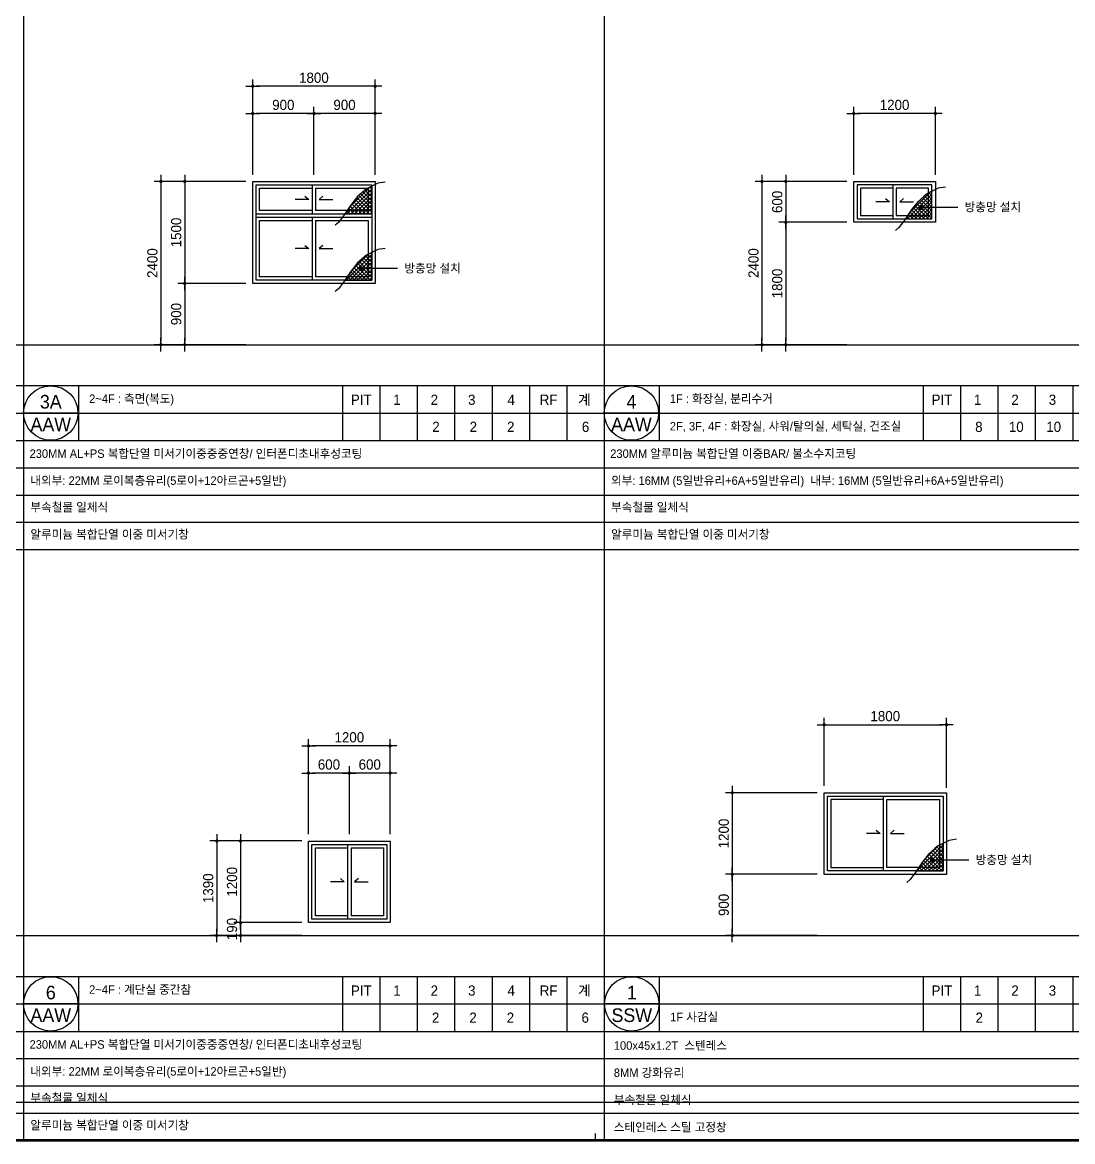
# Model space of a CAD drawing. Extents: x -25535497 to -25216507, y 8041684 to 8103002.
# Drawn here: x -25310104 to -25294658, y 8058811 to 8075269 of the extents above; entities that cross this region are included whole.
import ezdxf
from ezdxf.enums import TextEntityAlignment as Align

# ---------------------------------------------------------------- set-up
doc = ezdxf.new("R2010")
doc.units = 0
doc.header["$MEASUREMENT"] = 0
doc.linetypes.add('DASHDOT', pattern=[22, 20, -1, 0, -1])
doc.layers.get('Defpoints').update_dxf_attribs({"color": 45})
for name, color, linetype in [('0_form', 8, 'Continuous'), ('0_SYM', 7, 'Continuous'), ('DIM', 7, 'Continuous'), ('ELE6', 5, 'Continuous'), ('ELE7', 4, 'Continuous'), ('ELE_WID', 4, 'Continuous'), ('FIN', 6, 'Continuous'), ('HAT', 8, 'Continuous'), ('SHT', 7, 'Continuous'), ('SYM', 7, 'Continuous'), ('text', 7, 'Continuous')]:
    doc.layers.add(name, color=color, linetype=linetype)
doc.styles.add('songdoh', font='')
doc.styles.add('돋움', font='')
doc.styles.get('songdoh').set_extended_font_data('Dotum')
doc.styles.get('돋움').set_extended_font_data('Dotum')
doc.dimstyles.new('DONGWOO', dxfattribs={"dimscale": 300, "dimtxt": 3, "dimasz": 1, "dimexe": 2, "dimexo": 2, "dimgap": 1, "dimtad": 1, "dimdec": 0, "dimzin": 11, "dimdsep": 46, "dimtxsty": 'songdoh', "dimblk": 'DOT-6', "dimcen": 2, "dimdle": 2, "dimclrd": 256, "dimclre": 256, "dimclrt": 3, "dimadec": 0, "dimazin": 0, "dimtfac": 1, "dimtdec": 0, "dimtix": 1, "dimtmove": 2, "dimatfit": 3, "dimldrblk": 'DOT', "dimfxl": 2, "dimtolj": 1, "dimtzin": 11, "dimarcsym": 0})

# ---------------------------------------------------------------- blocks, each defined once
blk = doc.blocks.new('창호표')
at = {"layer": '0_form', "color": 3}
for p, q in [((0, 278), (8540, 278)), ((0, -6000), (8540, -6000)), ((0, -8410), (8540, -8410))]:
    blk.add_line(p, q, dxfattribs=at)
at = {"layer": '0_form', "color": 7}
for p, q in [((0, 278), (0, -8410)), ((8540, 278), (8540, -8410)), ((4690, -6000), (4690, -6810)), ((5240, -6000), (5240, -6810)), ((5790, -6000), (5790, -6810)), ((6340, -6000), (6340, -6810)), ((6890, -6000), (6890, -6810)), ((7440, -6000), (7440, -6810)), ((7990, -6000), (7990, -6810)), ((0, -6405), (8540, -6405)), ((0, -6810), (8540, -6810)), ((0, -7210), (8540, -7210)), ((0, -7610), (8540, -7610)), ((0, -8010), (8540, -8010))]:
    blk.add_line(p, q, dxfattribs=at)
at = {"layer": '0_form', "color": 1, "linetype": 'DASHDOT'}
blk.add_line((0, -5400), (8540, -5400), dxfattribs=at)
at = {"layer": '0_form'}
blk.add_line((810, -6000), (810, -6810), dxfattribs=at)
at = {"layer": '0_form', "color": 3, "style": '돋움'}
for s, p in [('PIT', (4967, -6284)), ('4', (7172, -6284)), ('RF', (7722, -6284))]:
    blk.add_text(s, height=150, dxfattribs=at).set_placement(p, align=Align.CENTER)
for s, p in [('1', (5437, -6284)), ('2', (5987, -6284)), ('3', (6537, -6284)), ('계', (8155, -6284))]:
    blk.add_text(s, height=150, dxfattribs=at).set_placement(p)
blk = doc.blocks.new('DOOR')
at = {"color": 0}
blk.add_line((-44282, 44513), (-45482, 44513), dxfattribs=at)
at = {"color": 0, "linetype": 'Continuous'}
blk.add_circle((-44882, 44513), 600, dxfattribs=at)
at = {"layer": 'Defpoints', "style": '돋움', "width": 0.8}
blk.add_attdef('크기', text='', height=169, dxfattribs=at).set_placement((-44882, 44513), align=Align.MIDDLE_CENTER)
at = {"layer": 'SYM', "color": 3, "style": 'songdoh'}
for tag, p in [('번호', (-44882, 44763)), ('종류', (-44882, 44263))]:
    blk.add_attdef(tag, text='', height=300, dxfattribs=at).set_placement(p, align=Align.MIDDLE_CENTER)
blk = doc.blocks.new('_Dot')
at = {"color": 0, "linetype": 'ByBlock', "lineweight": -2}
blk.add_line((-0.5, 0), (-1, 0), dxfattribs=at)
at = {"color": 0, "linetype": 'ByBlock', "const_width": 0.5}
blk.add_lwpolyline([(-0.25, 0, 1), (0.25, 0, 1)], format="xyb", close=True, dxfattribs=at)
blk = doc.blocks.new('DOT-6')
at = {"layer": 'DIM', "color": 7, "ltscale": 0.5}
blk.add_line((2, 0), (-2, 0), dxfattribs=at)
at = {"layer": 'DIM', "color": 7, "ltscale": 0.5, "xscale": 0.9680000000043946, "yscale": 0.9680000000043946, "zscale": 0.9680000000043946}
blk.add_blockref('_Dot', (0, 0), dxfattribs=at)
blk = doc.blocks.new('*D71')
at = {"layer": 'Defpoints', "color": 0, "linetype": 'Continuous'}
for p in [(-25297876, 8073930), (-25297876, 8072930), (-25296676, 8072930)]:
    blk.add_point(p, dxfattribs=at)
at = {"layer": 'DIM', "linetype": 'Continuous', "lineweight": -2}
for p, q in [((-25297876, 8073030), (-25297876, 8074030)), ((-25296676, 8073030), (-25296676, 8074030)), ((-25296726, 8073930), (-25297826, 8073930))]:
    blk.add_line(p, q, dxfattribs=at)
at = {"layer": 'DIM', "linetype": 'Continuous', "lineweight": -2, "xscale": 50, "yscale": 50, "zscale": 50, "rotation": 180}
blk.add_blockref('DOT-6', (-25297876, 8073930), dxfattribs=at)
at = {"layer": 'DIM', "linetype": 'Continuous', "lineweight": -2, "xscale": 50, "yscale": 50, "zscale": 50}
blk.add_blockref('DOT-6', (-25296676, 8073930), dxfattribs=at)
at = {"layer": 'DIM', "color": 3, "linetype": 'Continuous', "insert": (-25297276, 8074055), "char_height": 150, "attachment_point": 5, "style": 'songdoh'}
blk.add_mtext('\\A1;1200', dxfattribs=at)
blk = doc.blocks.new('KMS_SHEET$0$김천 도면폼(XR)')
at = {"color": 55}
blk.add_line((40870, 3218), (40870, 3380), dxfattribs=at)
at = {"color": 2, "const_width": 79.9}
blk.add_lwpolyline([(83232, 3182), (4501, 3182), (4501, 58666), (83232, 58666)], close=True, dxfattribs=at)
at = {"layer": 'Defpoints', "ltscale": 2}
blk.add_lwpolyline([(5500, 57780), (74243, 57780), (74243, 4293), (5500, 4293)], close=True, dxfattribs=at)
blk = doc.blocks.new('KMS_SHEET', base_point=(2746843.44, 1131951.81))
at = {"xscale": 0.0100119047570738, "yscale": 0.0100119047570738, "zscale": 0.0100119047570738}
blk.add_blockref('KMS_SHEET$0$김천 도면폼(XR)', (2746832.63, 1131939.2), dxfattribs=at)
blk = doc.blocks.new('HHH')
at = {"layer": 'FIN', "ltscale": 4}
h = blk.add_hatch(dxfattribs=at)
h.set_pattern_fill('_USER', color=5, scale=40, angle=45, double=1, pattern_type=0)
h.set_pattern_definition([(45, (65.854, -24064.096), (-28.28427125, 28.28427125), []), (135, (65.854, -24064.096), (-28.28427125, -28.28427125), [])])
h.paths.add_polyline_path([(-25332061, 8086958), (-25332147, 8086881), (-25332234, 8086770), (-25332304, 8086669), (-25332316, 8086651), (-25332332, 8086628), (-25331940, 8086628), (-25331940, 8087034), (-25332017, 8086997), (-25332027, 8086988)])
blk.add_lwpolyline([(-25331740, 8087094), (-25331849, 8087078), (-25332017, 8086997), (-25332147, 8086881), (-25332251, 8086749), (-25332340, 8086616), (-25332426, 8086501), (-25332475, 8086459)], dxfattribs=at)
at = {"layer": 'FIN', "color": 5, "ltscale": 4}
blk.add_lwpolyline([(-25332061, 8086958), (-25332147, 8086881), (-25332234, 8086770), (-25332304, 8086669), (-25332316, 8086651), (-25332332, 8086628), (-25331940, 8086628), (-25331940, 8087034), (-25332017, 8086997), (-25332027, 8086988)], close=True, dxfattribs=at)
blk = doc.blocks.new('*D145')
at = {"layer": 'Defpoints', "color": 0, "linetype": 'Continuous'}
for p in [(-25297876, 8072930), (-25299226, 8070530), (-25297876, 8070530)]:
    blk.add_point(p, dxfattribs=at)
at = {"layer": 'DIM', "linetype": 'Continuous', "lineweight": -2}
for p, q in [((-25297976, 8072930), (-25299326, 8072930)), ((-25299226, 8072880), (-25299226, 8070580)), ((-25297976, 8070530), (-25299326, 8070530))]:
    blk.add_line(p, q, dxfattribs=at)
at = {"layer": 'DIM', "linetype": 'Continuous', "lineweight": -2, "xscale": 50, "yscale": 50, "zscale": 50}
for p, rotation in [((-25299226, 8072930), 90), ((-25299226, 8070530), 270)]:
    blk.add_blockref('DOT-6', p, dxfattribs=dict(at, rotation=rotation))
at = {"layer": 'DIM', "color": 3, "linetype": 'Continuous', "insert": (-25299351, 8071730), "char_height": 150, "attachment_point": 5, "rotation": 90, "style": 'songdoh'}
blk.add_mtext('\\A1;2400', dxfattribs=at)
blk = doc.blocks.new('*D146')
at = {"layer": 'Defpoints', "color": 0, "linetype": 'Continuous'}
for p in [(-25297876, 8072930), (-25298876, 8072330), (-25297876, 8072330)]:
    blk.add_point(p, dxfattribs=at)
at = {"layer": 'DIM', "linetype": 'Continuous', "lineweight": -2}
for p, q in [((-25297976, 8072930), (-25298976, 8072930)), ((-25298876, 8072880), (-25298876, 8072380)), ((-25297976, 8072330), (-25298976, 8072330))]:
    blk.add_line(p, q, dxfattribs=at)
at = {"layer": 'DIM', "linetype": 'Continuous', "lineweight": -2, "xscale": 50, "yscale": 50, "zscale": 50}
for p, rotation in [((-25298876, 8072930), 90), ((-25298876, 8072330), 270)]:
    blk.add_blockref('DOT-6', p, dxfattribs=dict(at, rotation=rotation))
at = {"layer": 'DIM', "color": 3, "linetype": 'Continuous', "insert": (-25299001, 8072630), "char_height": 150, "attachment_point": 5, "rotation": 90, "style": 'songdoh'}
blk.add_mtext('\\A1;600', dxfattribs=at)
blk = doc.blocks.new('*D147')
at = {"layer": 'Defpoints', "color": 0, "linetype": 'Continuous'}
for p in [(-25297876, 8072330), (-25298876, 8070530), (-25297876, 8070530)]:
    blk.add_point(p, dxfattribs=at)
at = {"layer": 'DIM', "linetype": 'Continuous', "lineweight": -2}
for p, q in [((-25297976, 8072330), (-25298976, 8072330)), ((-25298876, 8072280), (-25298876, 8070580)), ((-25297976, 8070530), (-25298976, 8070530))]:
    blk.add_line(p, q, dxfattribs=at)
at = {"layer": 'DIM', "linetype": 'Continuous', "lineweight": -2, "xscale": 50, "yscale": 50, "zscale": 50}
for p, rotation in [((-25298876, 8072330), 90), ((-25298876, 8070530), 270)]:
    blk.add_blockref('DOT-6', p, dxfattribs=dict(at, rotation=rotation))
at = {"layer": 'DIM', "color": 3, "linetype": 'Continuous', "insert": (-25299001, 8071430), "char_height": 150, "attachment_point": 5, "rotation": 90, "style": 'songdoh'}
blk.add_mtext('\\A1;1800', dxfattribs=at)
blk = doc.blocks.new('*D148')
at = {"layer": 'Defpoints', "color": 0, "linetype": 'Continuous'}
for p in [(-25296513, 8064942), (-25298313, 8063942), (-25296513, 8063914)]:
    blk.add_point(p, dxfattribs=at)
at = {"layer": 'DIM', "linetype": 'Continuous', "lineweight": -2}
for p, q in [((-25298313, 8064042), (-25298313, 8065042)), ((-25298263, 8064942), (-25296563, 8064942)), ((-25296513, 8064014), (-25296513, 8065042))]:
    blk.add_line(p, q, dxfattribs=at)
at = {"layer": 'DIM', "linetype": 'Continuous', "lineweight": -2, "xscale": 50, "yscale": 50, "zscale": 50, "rotation": 180}
blk.add_blockref('DOT-6', (-25298313, 8064942), dxfattribs=at)
at = {"layer": 'DIM', "linetype": 'Continuous', "lineweight": -2, "xscale": 50, "yscale": 50, "zscale": 50}
blk.add_blockref('DOT-6', (-25296513, 8064942), dxfattribs=at)
at = {"layer": 'DIM', "color": 3, "linetype": 'Continuous', "insert": (-25297413, 8065067), "char_height": 150, "attachment_point": 5, "style": 'songdoh'}
blk.add_mtext('\\A1;1800', dxfattribs=at)
blk = doc.blocks.new('*D149')
at = {"layer": 'Defpoints', "color": 0, "linetype": 'Continuous'}
for p in [(-25298313, 8063942), (-25299663, 8062742), (-25298313, 8062742)]:
    blk.add_point(p, dxfattribs=at)
at = {"layer": 'DIM', "linetype": 'Continuous', "lineweight": -2}
for p, q in [((-25298413, 8063942), (-25299763, 8063942)), ((-25299663, 8063892), (-25299663, 8062792)), ((-25298413, 8062742), (-25299763, 8062742))]:
    blk.add_line(p, q, dxfattribs=at)
at = {"layer": 'DIM', "linetype": 'Continuous', "lineweight": -2, "xscale": 50, "yscale": 50, "zscale": 50}
for p, rotation in [((-25299663, 8063942), 90), ((-25299663, 8062742), 270)]:
    blk.add_blockref('DOT-6', p, dxfattribs=dict(at, rotation=rotation))
at = {"layer": 'DIM', "color": 3, "linetype": 'Continuous', "insert": (-25299788, 8063342), "char_height": 150, "attachment_point": 5, "rotation": 90, "style": 'songdoh'}
blk.add_mtext('\\A1;1200', dxfattribs=at)
blk = doc.blocks.new('*D150')
at = {"layer": 'Defpoints', "color": 0, "linetype": 'Continuous'}
for p in [(-25298313, 8062742), (-25299663, 8061842), (-25298313, 8061842)]:
    blk.add_point(p, dxfattribs=at)
at = {"layer": 'DIM', "linetype": 'Continuous', "lineweight": -2}
for p, q in [((-25298413, 8062742), (-25299763, 8062742)), ((-25299663, 8062692), (-25299663, 8061892)), ((-25298413, 8061842), (-25299763, 8061842))]:
    blk.add_line(p, q, dxfattribs=at)
at = {"layer": 'DIM', "linetype": 'Continuous', "lineweight": -2, "xscale": 50, "yscale": 50, "zscale": 50}
for p, rotation in [((-25299663, 8062742), 90), ((-25299663, 8061842), 270)]:
    blk.add_blockref('DOT-6', p, dxfattribs=dict(at, rotation=rotation))
at = {"layer": 'DIM', "color": 3, "linetype": 'Continuous', "insert": (-25299788, 8062292), "char_height": 150, "attachment_point": 5, "rotation": 90, "style": 'songdoh'}
blk.add_mtext('\\A1;900', dxfattribs=at)
blk = doc.blocks.new('*D176')
at = {"layer": 'Defpoints', "color": 0, "linetype": 'Continuous'}
for p in [(-25306716, 8073930), (-25306716, 8072930), (-25305816, 8072930)]:
    blk.add_point(p, dxfattribs=at)
at = {"layer": 'DIM', "linetype": 'Continuous', "lineweight": -2}
for p, q in [((-25306716, 8073030), (-25306716, 8074030)), ((-25305816, 8073030), (-25305816, 8074030)), ((-25305866, 8073930), (-25306666, 8073930))]:
    blk.add_line(p, q, dxfattribs=at)
at = {"layer": 'DIM', "linetype": 'Continuous', "lineweight": -2, "xscale": 50, "yscale": 50, "zscale": 50, "rotation": 180}
blk.add_blockref('DOT-6', (-25306716, 8073930), dxfattribs=at)
at = {"layer": 'DIM', "linetype": 'Continuous', "lineweight": -2, "xscale": 50, "yscale": 50, "zscale": 50}
blk.add_blockref('DOT-6', (-25305816, 8073930), dxfattribs=at)
at = {"layer": 'DIM', "color": 3, "linetype": 'Continuous', "insert": (-25306266, 8074055), "char_height": 150, "attachment_point": 5, "style": 'songdoh'}
blk.add_mtext('\\A1;900', dxfattribs=at)
blk = doc.blocks.new('*D177')
at = {"layer": 'Defpoints', "color": 0, "linetype": 'Continuous'}
for p in [(-25305816, 8073930), (-25305816, 8072930), (-25304916, 8072930)]:
    blk.add_point(p, dxfattribs=at)
at = {"layer": 'DIM', "linetype": 'Continuous', "lineweight": -2}
for p, q in [((-25305816, 8073030), (-25305816, 8074030)), ((-25304916, 8073030), (-25304916, 8074030)), ((-25304966, 8073930), (-25305766, 8073930))]:
    blk.add_line(p, q, dxfattribs=at)
at = {"layer": 'DIM', "linetype": 'Continuous', "lineweight": -2, "xscale": 50, "yscale": 50, "zscale": 50, "rotation": 180}
blk.add_blockref('DOT-6', (-25305816, 8073930), dxfattribs=at)
at = {"layer": 'DIM', "linetype": 'Continuous', "lineweight": -2, "xscale": 50, "yscale": 50, "zscale": 50}
blk.add_blockref('DOT-6', (-25304916, 8073930), dxfattribs=at)
at = {"layer": 'DIM', "color": 3, "linetype": 'Continuous', "insert": (-25305366, 8074055), "char_height": 150, "attachment_point": 5, "style": 'songdoh'}
blk.add_mtext('\\A1;900', dxfattribs=at)
blk = doc.blocks.new('*D178')
at = {"layer": 'Defpoints', "color": 0, "linetype": 'Continuous'}
for p in [(-25306716, 8074330), (-25306716, 8072930), (-25304916, 8072930)]:
    blk.add_point(p, dxfattribs=at)
at = {"layer": 'DIM', "linetype": 'Continuous', "lineweight": -2}
for p, q in [((-25306716, 8073030), (-25306716, 8074430)), ((-25304966, 8074330), (-25306666, 8074330)), ((-25304916, 8073030), (-25304916, 8074430))]:
    blk.add_line(p, q, dxfattribs=at)
at = {"layer": 'DIM', "linetype": 'Continuous', "lineweight": -2, "xscale": 50, "yscale": 50, "zscale": 50, "rotation": 180}
blk.add_blockref('DOT-6', (-25306716, 8074330), dxfattribs=at)
at = {"layer": 'DIM', "linetype": 'Continuous', "lineweight": -2, "xscale": 50, "yscale": 50, "zscale": 50}
blk.add_blockref('DOT-6', (-25304916, 8074330), dxfattribs=at)
at = {"layer": 'DIM', "color": 3, "linetype": 'Continuous', "insert": (-25305816, 8074455), "char_height": 150, "attachment_point": 5, "style": 'songdoh'}
blk.add_mtext('\\A1;1800', dxfattribs=at)
blk = doc.blocks.new('*D185')
at = {"layer": 'Defpoints', "color": 0, "linetype": 'Continuous'}
for p in [(-25306716, 8072930), (-25308066, 8070530), (-25306716, 8070530)]:
    blk.add_point(p, dxfattribs=at)
at = {"layer": 'DIM', "linetype": 'Continuous', "lineweight": -2}
for p, q in [((-25306816, 8072930), (-25308166, 8072930)), ((-25308066, 8072880), (-25308066, 8070580)), ((-25306816, 8070530), (-25308166, 8070530))]:
    blk.add_line(p, q, dxfattribs=at)
at = {"layer": 'DIM', "linetype": 'Continuous', "lineweight": -2, "xscale": 50, "yscale": 50, "zscale": 50}
for p, rotation in [((-25308066, 8072930), 90), ((-25308066, 8070530), 270)]:
    blk.add_blockref('DOT-6', p, dxfattribs=dict(at, rotation=rotation))
at = {"layer": 'DIM', "color": 3, "linetype": 'Continuous', "insert": (-25308191, 8071730), "char_height": 150, "attachment_point": 5, "rotation": 90, "style": 'songdoh'}
blk.add_mtext('\\A1;2400', dxfattribs=at)
blk = doc.blocks.new('*D186')
at = {"layer": 'Defpoints', "color": 0, "linetype": 'Continuous'}
for p in [(-25306716, 8072930), (-25307716, 8071430), (-25306716, 8071430)]:
    blk.add_point(p, dxfattribs=at)
at = {"layer": 'DIM', "linetype": 'Continuous', "lineweight": -2}
for p, q in [((-25306816, 8072930), (-25307816, 8072930)), ((-25307716, 8072880), (-25307716, 8071480)), ((-25306816, 8071430), (-25307816, 8071430))]:
    blk.add_line(p, q, dxfattribs=at)
at = {"layer": 'DIM', "linetype": 'Continuous', "lineweight": -2, "xscale": 50, "yscale": 50, "zscale": 50}
for p, rotation in [((-25307716, 8072930), 90), ((-25307716, 8071430), 270)]:
    blk.add_blockref('DOT-6', p, dxfattribs=dict(at, rotation=rotation))
at = {"layer": 'DIM', "color": 3, "linetype": 'Continuous', "insert": (-25307841, 8072180), "char_height": 150, "attachment_point": 5, "rotation": 90, "style": 'songdoh'}
blk.add_mtext('\\A1;1500', dxfattribs=at)
blk = doc.blocks.new('*D187')
at = {"layer": 'Defpoints', "color": 0, "linetype": 'Continuous'}
for p in [(-25306716, 8071430), (-25307716, 8070530), (-25306716, 8070530)]:
    blk.add_point(p, dxfattribs=at)
at = {"layer": 'DIM', "linetype": 'Continuous', "lineweight": -2}
for p, q in [((-25306816, 8071430), (-25307816, 8071430)), ((-25307716, 8071380), (-25307716, 8070580)), ((-25306816, 8070530), (-25307816, 8070530))]:
    blk.add_line(p, q, dxfattribs=at)
at = {"layer": 'DIM', "linetype": 'Continuous', "lineweight": -2, "xscale": 50, "yscale": 50, "zscale": 50}
for p, rotation in [((-25307716, 8071430), 90), ((-25307716, 8070530), 270)]:
    blk.add_blockref('DOT-6', p, dxfattribs=dict(at, rotation=rotation))
at = {"layer": 'DIM', "color": 3, "linetype": 'Continuous', "insert": (-25307841, 8070980), "char_height": 150, "attachment_point": 5, "rotation": 90, "style": 'songdoh'}
blk.add_mtext('\\A1;900', dxfattribs=at)
blk = doc.blocks.new('A$C00A512A9')
for points in [[(-732, -552), (-675, -600), (-877, -600)], [(-468, -552), (-525, -600), (-323, -600)]]:
    blk.add_lwpolyline(points)
at = {"layer": 'ELE6'}
for p, q in [((-1150, -50), (-50, -50)), ((-625, -50), (-625, -1150)), ((-575, -100), (-575, -1100))]:
    blk.add_line(p, q, dxfattribs=at)
blk.add_lwpolyline([(-1150, -50), (-50, -50), (-50, -1150), (-1150, -1150)], close=True, dxfattribs=at)
for points in [[(-625, -1100), (-1100, -1100), (-1100, -100), (-625, -100)], [(-575, -100), (-100, -100), (-100, -1100), (-575, -1100)]]:
    blk.add_lwpolyline(points, dxfattribs=at)
at = {"layer": 'ELE_WID'}
blk.add_lwpolyline([(-1200, 0), (0, 0), (0, -1200), (-1200, -1200)], close=True, dxfattribs=at)
blk = doc.blocks.new('*D292')
at = {"layer": 'Defpoints', "color": 0, "linetype": 'Continuous'}
for p in [(-25305895, 8063232), (-25307245, 8061842), (-25305895, 8061842)]:
    blk.add_point(p, dxfattribs=at)
at = {"layer": 'DIM', "linetype": 'Continuous', "lineweight": -2}
for p, q in [((-25305995, 8063232), (-25307345, 8063232)), ((-25307245, 8063182), (-25307245, 8061892)), ((-25305995, 8061842), (-25307345, 8061842))]:
    blk.add_line(p, q, dxfattribs=at)
at = {"layer": 'DIM', "linetype": 'Continuous', "lineweight": -2, "xscale": 50, "yscale": 50, "zscale": 50}
for p, rotation in [((-25307245, 8063232), 90), ((-25307245, 8061842), 270)]:
    blk.add_blockref('DOT-6', p, dxfattribs=dict(at, rotation=rotation))
at = {"layer": 'DIM', "color": 3, "linetype": 'Continuous', "insert": (-25307370, 8062537), "char_height": 150, "attachment_point": 5, "rotation": 90, "style": 'songdoh'}
blk.add_mtext('\\A1;1390', dxfattribs=at)
blk = doc.blocks.new('*D293')
at = {"layer": 'Defpoints', "color": 0, "linetype": 'Continuous'}
for p in [(-25305895, 8063232), (-25306895, 8062032), (-25305895, 8062032)]:
    blk.add_point(p, dxfattribs=at)
at = {"layer": 'DIM', "linetype": 'Continuous', "lineweight": -2}
for p, q in [((-25305995, 8063232), (-25306995, 8063232)), ((-25306895, 8063182), (-25306895, 8062082)), ((-25305995, 8062032), (-25306995, 8062032))]:
    blk.add_line(p, q, dxfattribs=at)
at = {"layer": 'DIM', "linetype": 'Continuous', "lineweight": -2, "xscale": 50, "yscale": 50, "zscale": 50}
for p, rotation in [((-25306895, 8063232), 90), ((-25306895, 8062032), 270)]:
    blk.add_blockref('DOT-6', p, dxfattribs=dict(at, rotation=rotation))
at = {"layer": 'DIM', "color": 3, "linetype": 'Continuous', "insert": (-25307020, 8062632), "char_height": 150, "attachment_point": 5, "rotation": 90, "style": 'songdoh'}
blk.add_mtext('\\A1;1200', dxfattribs=at)
blk = doc.blocks.new('*D294')
at = {"layer": 'Defpoints', "color": 0, "linetype": 'Continuous'}
for p in [(-25305895, 8062032), (-25306895, 8061842), (-25305895, 8061842)]:
    blk.add_point(p, dxfattribs=at)
at = {"layer": 'DIM', "linetype": 'Continuous', "lineweight": -2}
for p, q in [((-25306895, 8062082), (-25306895, 8062132)), ((-25305995, 8062032), (-25306995, 8062032)), ((-25306895, 8062032), (-25306895, 8061842)), ((-25305995, 8061842), (-25306995, 8061842)), ((-25306895, 8061792), (-25306895, 8061742))]:
    blk.add_line(p, q, dxfattribs=at)
at = {"layer": 'DIM', "linetype": 'Continuous', "lineweight": -2, "xscale": 50, "yscale": 50, "zscale": 50}
for p, rotation in [((-25306895, 8062032), 270), ((-25306895, 8061842), 90)]:
    blk.add_blockref('DOT-6', p, dxfattribs=dict(at, rotation=rotation))
at = {"layer": 'DIM', "color": 3, "linetype": 'Continuous', "insert": (-25307020, 8061937), "char_height": 150, "attachment_point": 5, "rotation": 90, "style": 'songdoh'}
blk.add_mtext('\\A1;190', dxfattribs=at)
blk = doc.blocks.new('*D295')
at = {"layer": 'Defpoints', "color": 0, "linetype": 'Continuous'}
for p in [(-25305895, 8064231), (-25305895, 8063231), (-25305295, 8063231)]:
    blk.add_point(p, dxfattribs=at)
at = {"layer": 'DIM', "linetype": 'Continuous', "lineweight": -2}
for p, q in [((-25305895, 8063331), (-25305895, 8064331)), ((-25305295, 8063331), (-25305295, 8064331)), ((-25305345, 8064231), (-25305845, 8064231))]:
    blk.add_line(p, q, dxfattribs=at)
at = {"layer": 'DIM', "linetype": 'Continuous', "lineweight": -2, "xscale": 50, "yscale": 50, "zscale": 50, "rotation": 180}
blk.add_blockref('DOT-6', (-25305895, 8064231), dxfattribs=at)
at = {"layer": 'DIM', "linetype": 'Continuous', "lineweight": -2, "xscale": 50, "yscale": 50, "zscale": 50}
blk.add_blockref('DOT-6', (-25305295, 8064231), dxfattribs=at)
at = {"layer": 'DIM', "color": 3, "linetype": 'Continuous', "insert": (-25305595, 8064356), "char_height": 150, "attachment_point": 5, "style": 'songdoh'}
blk.add_mtext('\\A1;600', dxfattribs=at)
blk = doc.blocks.new('*D296')
at = {"layer": 'Defpoints', "color": 0, "linetype": 'Continuous'}
for p in [(-25305295, 8064231), (-25305295, 8063231), (-25304695, 8063232)]:
    blk.add_point(p, dxfattribs=at)
at = {"layer": 'DIM', "linetype": 'Continuous', "lineweight": -2}
for p, q in [((-25305295, 8063331), (-25305295, 8064331)), ((-25304695, 8063332), (-25304695, 8064331)), ((-25304745, 8064231), (-25305245, 8064231))]:
    blk.add_line(p, q, dxfattribs=at)
at = {"layer": 'DIM', "linetype": 'Continuous', "lineweight": -2, "xscale": 50, "yscale": 50, "zscale": 50, "rotation": 180}
blk.add_blockref('DOT-6', (-25305295, 8064231), dxfattribs=at)
at = {"layer": 'DIM', "linetype": 'Continuous', "lineweight": -2, "xscale": 50, "yscale": 50, "zscale": 50}
blk.add_blockref('DOT-6', (-25304695, 8064231), dxfattribs=at)
at = {"layer": 'DIM', "color": 3, "linetype": 'Continuous', "insert": (-25304995, 8064356), "char_height": 150, "attachment_point": 5, "style": 'songdoh'}
blk.add_mtext('\\A1;600', dxfattribs=at)
blk = doc.blocks.new('*D297')
at = {"layer": 'Defpoints', "color": 0, "linetype": 'Continuous'}
for p in [(-25305895, 8064631), (-25305895, 8063231), (-25304695, 8063232)]:
    blk.add_point(p, dxfattribs=at)
at = {"layer": 'DIM', "linetype": 'Continuous', "lineweight": -2}
for p, q in [((-25305895, 8063331), (-25305895, 8064731)), ((-25304745, 8064631), (-25305845, 8064631)), ((-25304695, 8063332), (-25304695, 8064731))]:
    blk.add_line(p, q, dxfattribs=at)
at = {"layer": 'DIM', "linetype": 'Continuous', "lineweight": -2, "xscale": 50, "yscale": 50, "zscale": 50, "rotation": 180}
blk.add_blockref('DOT-6', (-25305895, 8064631), dxfattribs=at)
at = {"layer": 'DIM', "linetype": 'Continuous', "lineweight": -2, "xscale": 50, "yscale": 50, "zscale": 50}
blk.add_blockref('DOT-6', (-25304695, 8064631), dxfattribs=at)
at = {"layer": 'DIM', "color": 3, "linetype": 'Continuous', "insert": (-25305295, 8064756), "char_height": 150, "attachment_point": 5, "style": 'songdoh'}
blk.add_mtext('\\A1;1200', dxfattribs=at)

msp = doc.modelspace()

# ---------------------------------------------------------------- linework, layer by layer
at = {"ltscale": 4}
for points in [[(-25306716.2, 8072929.6), (-25304916.2, 8072929.6), (-25304916.2, 8071429.6), (-25306716.2, 8071429.6)], [(-25297876.2, 8072929.6), (-25296676.2, 8072929.6), (-25296676.2, 8072329.6), (-25297876.2, 8072329.6)], [(-25298313.2, 8063941.5), (-25296513.2, 8063941.5), (-25296513.2, 8062741.5), (-25298313.2, 8062741.5)]]:
    msp.add_lwpolyline(points, close=True, dxfattribs=at)
for points in [[(-25305948.2, 8072715.1), (-25305891.2, 8072667.1), (-25306093.2, 8072667.1)], [(-25305684.2, 8072715.1), (-25305741.2, 8072667.1), (-25305539.2, 8072667.1)], [(-25297408.2, 8072677.6), (-25297351.2, 8072629.6), (-25297553.2, 8072629.6)], [(-25297144.2, 8072677.6), (-25297201.2, 8072629.6), (-25296999.2, 8072629.6)], [(-25305948.2, 8071990.1), (-25305891.2, 8071942.1), (-25306093.2, 8071942.1)], [(-25305684.2, 8071990.1), (-25305741.2, 8071942.1), (-25305539.2, 8071942.1)], [(-25297545.2, 8063389.5), (-25297488.2, 8063341.5), (-25297690.2, 8063341.5)], [(-25297281.2, 8063389.5), (-25297338.2, 8063341.5), (-25297136.2, 8063341.5)]]:
    msp.add_lwpolyline(points)
at = {"layer": 'ELE7'}
for points in [[(-25298313.2, 8063941.5), (-25296513.2, 8063941.5), (-25296513.2, 8062741.5), (-25298313.2, 8062741.5)], [(-25298263.2, 8063891.5), (-25296563.2, 8063891.5), (-25296563.2, 8062791.5), (-25298263.2, 8062791.5)]]:
    msp.add_lwpolyline(points, close=True, dxfattribs=at)
at = {"layer": 'ELE7', "ltscale": 4}
for points in [[(-25297438.2, 8063841.5), (-25298213.2, 8063841.5), (-25298213.2, 8062841.5), (-25297438.2, 8062841.5)], [(-25297438.2, 8063891.5), (-25296563.2, 8063891.5), (-25296563.2, 8062791.5), (-25297438.2, 8062791.5)], [(-25297388.2, 8063841.5), (-25296613.2, 8063841.5), (-25296613.2, 8062841.5), (-25297388.2, 8062841.5)]]:
    msp.add_lwpolyline(points, close=True, dxfattribs=at)
at = {"layer": 'ELE_WID'}
for p, q in [((-25305841.2, 8072879.6), (-25305841.2, 8072454.6)), ((-25305791.2, 8072829.6), (-25305791.2, 8072504.6)), ((-25297301.2, 8072879.6), (-25297301.2, 8072379.6)), ((-25297251.2, 8072829.6), (-25297251.2, 8072429.6)), ((-25306666.2, 8072454.6), (-25304966.2, 8072454.6)), ((-25306666.2, 8072404.6), (-25304966.2, 8072404.6)), ((-25305841.2, 8072404.6), (-25305841.2, 8071479.6)), ((-25305791.2, 8072354.6), (-25305791.2, 8071529.6))]:
    msp.add_line(p, q, dxfattribs=at)
for points in [[(-25306716.2, 8072929.6), (-25304916.2, 8072929.6), (-25304916.2, 8071429.6), (-25306716.2, 8071429.6)], [(-25306666.2, 8072879.6), (-25304966.2, 8072879.6), (-25304966.2, 8071479.6), (-25306666.2, 8071479.6)], [(-25297876.2, 8072929.6), (-25296676.2, 8072929.6), (-25296676.2, 8072329.6), (-25297876.2, 8072329.6)], [(-25296726.2, 8072879.6), (-25297826.2, 8072879.6), (-25297826.2, 8072379.6), (-25296726.2, 8072379.6)]]:
    msp.add_lwpolyline(points, close=True, dxfattribs=at)
for points in [[(-25305841.2, 8072504.6), (-25306616.2, 8072504.6), (-25306616.2, 8072829.6), (-25305841.2, 8072829.6)], [(-25305791.2, 8072829.6), (-25305016.2, 8072829.6), (-25305016.2, 8072504.6), (-25305791.2, 8072504.6)], [(-25297301.2, 8072829.6), (-25297776.2, 8072829.6), (-25297776.2, 8072429.6), (-25297301.2, 8072429.6)], [(-25297251.2, 8072429.6), (-25296776.2, 8072429.6), (-25296776.2, 8072829.6), (-25297251.2, 8072829.6)], [(-25305841.2, 8071529.6), (-25306616.2, 8071529.6), (-25306616.2, 8072354.6), (-25305841.2, 8072354.6)], [(-25305791.2, 8072354.6), (-25305016.2, 8072354.6), (-25305016.2, 8071529.6), (-25305791.2, 8071529.6)]]:
    msp.add_lwpolyline(points, dxfattribs=at)
at = {"layer": 'SHT'}
for p, q in [((-25296347.1, 8072548.3), (-25296864.5, 8072548.3)), ((-25304587.1, 8071648.3), (-25305104.5, 8071648.3)), ((-25296184.1, 8062950.2), (-25296701.5, 8062950.2))]:
    msp.add_line(p, q, dxfattribs=at)
at = {"layer": 'SHT', "const_width": 37.5}
for points in [[(-25296902, 8072548.3, 1), (-25296864.5, 8072548.3, 1)], [(-25305142, 8071648.3, 1), (-25305104.5, 8071648.3, 1)], [(-25296739, 8062950.2, 1), (-25296701.5, 8062950.2, 1)]]:
    msp.add_lwpolyline(points, format="xyb", close=True, dxfattribs=at)

# ---------------------------------------------------------------- block references
msp.add_blockref('A$C00A512A9', (-25304694.7, 8063231.5))
at = {"layer": '0_form', "color": 7}
for p in [(-25318626.2, 8075929.6), (-25310086.2, 8075929.6), (-25301546.2, 8075929.6), (-25318626.2, 8067241.5), (-25310086.2, 8067241.5), (-25301546.2, 8067241.5)]:
    msp.add_blockref('창호표', p, dxfattribs=at)
at = {"layer": '0_SYM', "xscale": 0.6666666666666666, "yscale": 0.6666666666666666, "zscale": 0.6666666666666666}
for p, values in [((-25279764.6, 8039849.6), {'종류': 'AAW', '번호': '3A'}), ((-25271224.6, 8039849.6), {'종류': 'AAW', '번호': '4'}), ((-25279764.6, 8031161.5), {'종류': 'AAW', '번호': '6'}), ((-25271219.6, 8031161.5), {'종류': 'SSW', '번호': '1'})]:
    msp.add_blockref('DOOR', p, dxfattribs=at).add_auto_attribs(values)
at = {"layer": 'FIN', "color": 5, "ltscale": 4, "xscale": 50, "yscale": 50, "zscale": 50}
msp.add_blockref('KMS_SHEET', (-25321591.2, 8057869), dxfattribs=at)
at = {"layer": 'HAT'}
for p in [(26973.9, -14173.7), (35213.9, -14248.7), (26973.9, -15148.7), (35376.9, -23836.8)]:
    msp.add_blockref('HHH', p, dxfattribs=at)

# ---------------------------------------------------------------- texts
at = {"layer": '0_form', "color": 3, "style": '돋움'}
for s, p in [('2', (-25304021.2, 8069322.1)), ('2', (-25303471.2, 8069322.1)), ('2', (-25302921.2, 8069322.1)), ('6', (-25301821.2, 8069322.1)), ('8', (-25296036.2, 8069322.1)), ('10', (-25295486.2, 8069322.1)), ('10', (-25294936.2, 8069322.1)), ('2', (-25304026.2, 8060634)), ('2', (-25303476.2, 8060634)), ('2', (-25302926.2, 8060634)), ('6', (-25301826.2, 8060634)), ('2', (-25296031.2, 8060634))]:
    msp.add_text(s, height=150, dxfattribs=at).set_placement(p, align=Align.MIDDLE_CENTER)
at = {"layer": 'text', "style": '돋움'}
for p in [(-25295831.5, 8072553.5), (-25304071.5, 8071653.5), (-25295668.5, 8062955.4)]:
    msp.add_text('방충망 설치', height=125, dxfattribs=at).set_placement(p, align=Align.MIDDLE_CENTER)
for s, p in [('2~4F : 측면(복도)', (-25309122.2, 8069735.9)), ('1F : 화장실, 분리수거', (-25300582.2, 8069735.9)), ('2F, 3F, 4F : 화장실, 샤워/탈의실, 세탁실, 건조실', (-25300582.2, 8069330.9)), ('내외부: 22MM 로이복층유리(5로이+12아르곤+5일반)', (-25309986.2, 8068531.4)), ('외부: 16MM (5일반유리+6A+5일반유리)  내부: 16MM (5일반유리+6A+5일반유리)', (-25301446.2, 8068531.4)), ('부속철물 일체식', (-25309986.2, 8068141.4)), ('부속철물 일체식', (-25301446.2, 8068141.4)), ('알루미늄 복합단열 이중 미서기창', (-25309986.2, 8067741.4)), ('알루미늄 복합단열 이중 미서기창', (-25301446.2, 8067741.4)), ('2~4F : 계단실 중간참', (-25309122.2, 8061047.8)), ('1F 사감실', (-25300577.2, 8060642.8)), ('100x45x1.2T  스텐레스', (-25301405.2, 8060224.3)), ('내외부: 22MM 로이복층유리(5로이+12아르곤+5일반)', (-25309986.2, 8059843.3)), ('8MM 강화유리', (-25301405.2, 8059824.3)), ('부속철물 일체식', (-25309986.2, 8059453.3)), ('부속철물 일체식', (-25301405.2, 8059424.3)), ('알루미늄 복합단열 이중 미서기창', (-25309986.2, 8059053.3)), ('스테인레스 스틸 고정창', (-25301405.2, 8059024.3))]:
    msp.add_text(s, height=125, dxfattribs=at).set_placement(p, align=Align.MIDDLE_LEFT)
for s, p in [('230MM AL+PS 복합단열 미서기이중중중연창/ 인터폰디초내후성코팅', (-25309998.2, 8068865.6)), ('230MM 알루미늄 복합단열 이중BAR/ 불소수지코팅', (-25301458.2, 8068865.6)), ('230MM AL+PS 복합단열 미서기이중중중연창/ 인터폰디초내후성코팅', (-25309998.2, 8060177.5))]:
    msp.add_text(s, height=125, dxfattribs=at).set_placement(p)

# ---------------------------------------------------------------- dimensions: what is measured, and where the dimension line sits
at = {"layer": 'DIM', "linetype": 'Continuous'}
for base, p1, p2, angle, picture, middle in [((-25306716.2, 8074329.5), (-25304916.2, 8072929.6), (-25306716.2, 8072929.5), 180, '*D178', (-25305816.2, 8074454.6)), ((-25306716.2, 8073929.5), (-25305816.2, 8072929.5), (-25306716.2, 8072929.5), 180, '*D176', (-25306266.2, 8074054.6)), ((-25305816.2, 8073929.5), (-25304916.2, 8072929.6), (-25305816.2, 8072929.5), 180, '*D177', (-25305366.2, 8074054.6)), ((-25297876.2, 8073929.5), (-25296676.2, 8072929.5), (-25297876.2, 8072929.5), 180, '*D71', (-25297276.2, 8074054.6)), ((-25308066.2, 8070529.6), (-25306716.2, 8072929.6), (-25306716.2, 8070529.6), 270, '*D185', (-25308191.3, 8071729.6)), ((-25307716.2, 8071429.6), (-25306716.2, 8072929.6), (-25306716.2, 8071429.6), 270, '*D186', (-25307841.3, 8072179.6)), ((-25299226.2, 8070529.6), (-25297876.2, 8072929.6), (-25297876.2, 8070529.6), 270, '*D145', (-25299351.3, 8071729.6)), ((-25298876.2, 8072329.6), (-25297876.2, 8072929.6), (-25297876.2, 8072329.6), 270, '*D146', (-25299001.3, 8072629.6)), ((-25298876.2, 8070529.6), (-25297876.2, 8072329.6), (-25297876.2, 8070529.6), 270, '*D147', (-25299001.3, 8071429.6)), ((-25307716.2, 8070529.6), (-25306716.2, 8071429.6), (-25306716.2, 8070529.6), 270, '*D187', (-25307841.3, 8070979.6)), ((-25296513.4, 8064941.5), (-25298313.2, 8063941.5), (-25296513.4, 8063914), 180, '*D148', (-25297413.3, 8065066.6)), ((-25305894.7, 8064631.4), (-25304694.7, 8063231.5), (-25305894.7, 8063231.4), 180, '*D297', (-25305294.7, 8064756.5)), ((-25305894.7, 8064231.4), (-25305294.7, 8063231.4), (-25305894.7, 8063231.4), 180, '*D295', (-25305594.7, 8064356.5)), ((-25305294.7, 8064231.4), (-25304694.7, 8063231.5), (-25305294.7, 8063231.4), 180, '*D296', (-25304994.7, 8064356.5)), ((-25299663.2, 8062741.5), (-25298313.2, 8063941.5), (-25298313.2, 8062741.5), 270, '*D149', (-25299788.3, 8063341.5)), ((-25307244.7, 8061841.5), (-25305894.7, 8063231.5), (-25305894.7, 8061841.5), 270, '*D292', (-25307369.8, 8062536.5)), ((-25306894.7, 8062031.5), (-25305894.7, 8063231.5), (-25305894.7, 8062031.5), 270, '*D293', (-25307019.8, 8062631.5)), ((-25299663.2, 8061841.5), (-25298313.2, 8062741.5), (-25298313.2, 8061841.5), 270, '*D150', (-25299788.3, 8062291.5)), ((-25306894.7, 8061841.5), (-25305894.7, 8062031.5), (-25305894.7, 8061841.5), 270, '*D294', (-25307019.8, 8061936.5))]:
    dim = msp.add_linear_dim(base=base, p1=p1, p2=p2, angle=angle, dimstyle='DONGWOO', override={"dimscale": 50}, dxfattribs=at)
    dim.commit()
    dim.dimension.update_dxf_attribs({"geometry": picture, "text_midpoint": middle})

doc.saveas('drawing.dxf')
